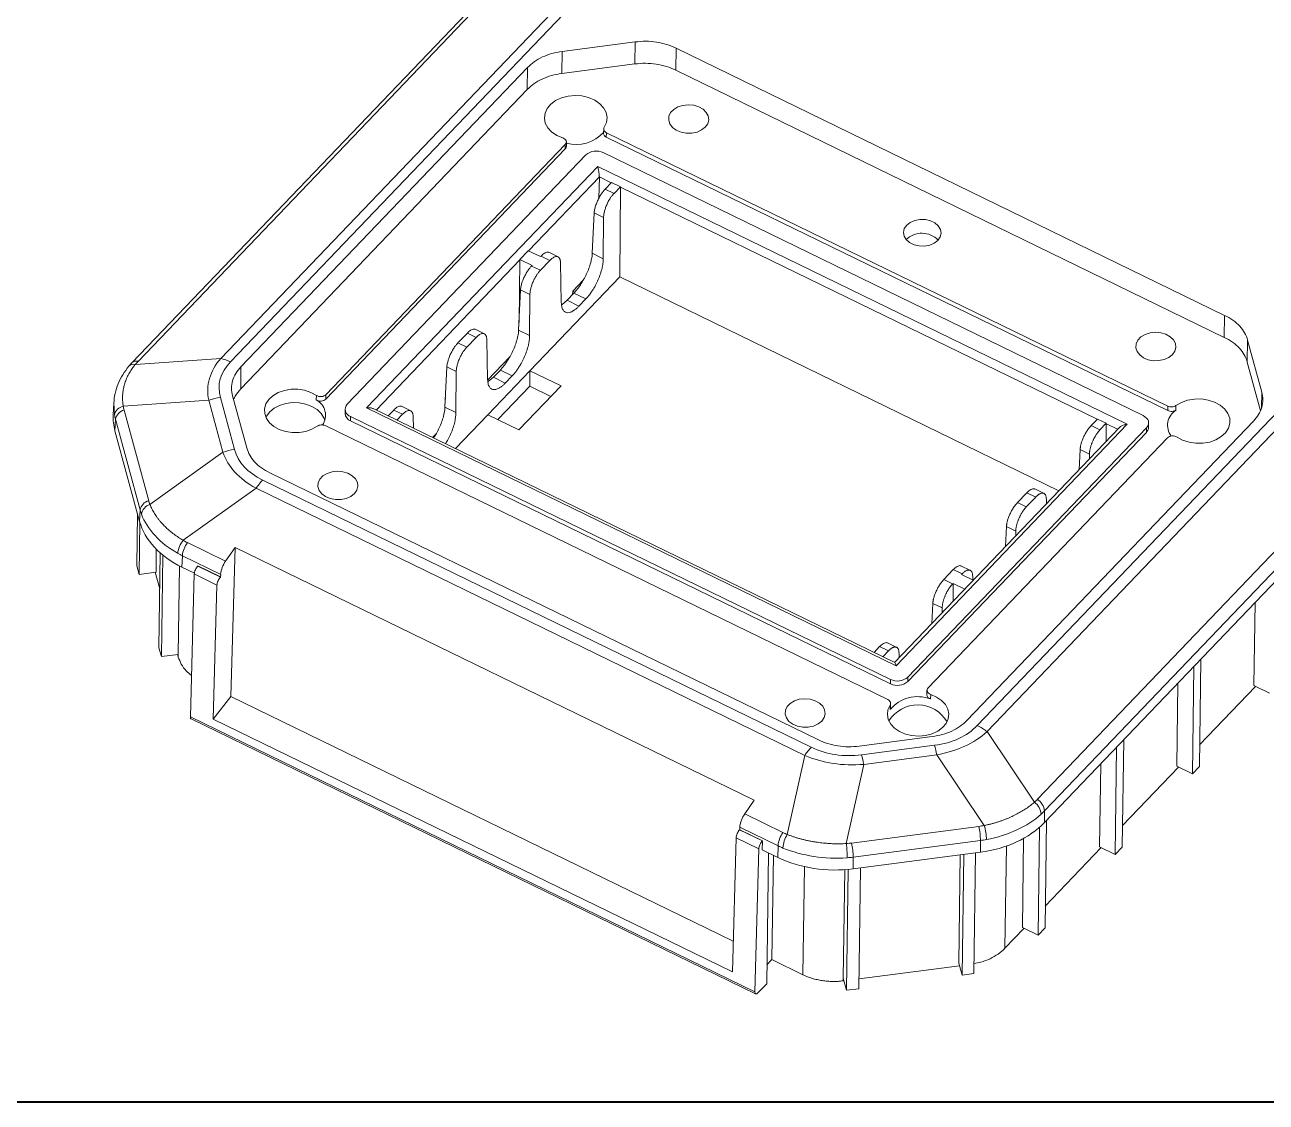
# Model space of a CAD drawing. Header units: inches. Extents: x 1127 to 4647, y 569 to 968.
# Drawn here: x 3624.79 to 3674.32, y 656.76 to 699.77 of the extents above; entities that cross this region are included whole.
import ezdxf

# ---------------------------------------------------------------- set-up
doc = ezdxf.new("R2010")
doc.units = ezdxf.units.IN
doc.layers.add('粗实线', color=7, linetype='Continuous', lineweight=30)

msp = doc.modelspace()

# ---------------------------------------------------------------- linework, layer by layer
at = {"color": 7, "linetype": 'Continuous', "lineweight": 15}
for p, q in [((3661.363, 720.045), (3629.071, 686.289)), ((3661.599, 720.097), (3629.306, 686.34)), ((3663.632, 718.888), (3632.606, 686.455)), ((3632.998, 686.318), (3664.023, 718.751)), ((3693.817, 704.235), (3662.791, 671.803)), ((3663.181, 671.559), (3694.207, 703.991)), ((3665.193, 668.855), (3697.486, 702.612)), ((3665.473, 668.389), (3697.765, 702.146)), ((3665.47, 667.924), (3697.775, 701.694)), ((3649.143, 699.09), (3646.229, 698.709)), ((3649.143, 699.09), (3649.131, 698.211)), ((3646.229, 698.709), (3646.217, 697.83)), ((3650.771, 698.841), (3650.759, 697.962)), ((3672.661, 688.176), (3650.771, 698.841)), ((3644.844, 698.067), (3633.412, 686.116)), ((3644.844, 698.067), (3644.832, 697.187)), ((3649.131, 698.211), (3646.217, 697.83)), ((3672.649, 687.297), (3650.759, 697.962)), ((3644.832, 697.187), (3633.4, 685.237)), ((3647.884, 695.626), (3647.878, 695.446)), ((3647.987, 695.293), (3647.994, 695.467)), ((3670.399, 684.55), (3647.994, 695.467)), ((3646.354, 694.996), (3636.8, 685.008)), ((3646.354, 694.996), (3646.354, 694.823)), ((3646.397, 694.917), (3646.397, 695.095)), ((3670.4, 684.373), (3647.987, 695.293)), ((3646.354, 694.823), (3636.795, 684.83)), ((3637.654, 684.632), (3647.171, 694.58)), ((3647.865, 694.671), (3669.408, 684.175)), ((3647.646, 694.125), (3638.422, 684.482)), ((3668.774, 683.831), (3647.646, 694.125)), ((3647.687, 692.844), (3647.711, 693.701)), ((3647.711, 693.705), (3647.711, 693.701)), ((3647.945, 693.218), (3648.198, 693.483)), ((3648.198, 693.483), (3648.551, 693.311)), ((3648.298, 693.046), (3647.945, 693.218)), ((3648.551, 693.311), (3648.298, 693.046)), ((3648.55, 693.296), (3648.525, 689.708)), ((3648.55, 693.296), (3648.551, 693.311)), ((3647.43, 690.652), (3647.507, 692.266)), ((3647.507, 692.266), (3647.881, 692.084)), ((3647.881, 692.084), (3647.87, 690.438)), ((3644.54, 690.405), (3644.875, 690.756)), ((3644.875, 690.756), (3645.363, 690.519)), ((3645.363, 690.519), (3645.384, 690.541)), ((3645.384, 690.541), (3645.737, 690.369)), ((3646.07, 690.51), (3645.693, 690.694)), ((3647.43, 690.652), (3647.87, 690.438)), ((3644.506, 687.895), (3644.54, 690.387)), ((3644.54, 690.405), (3644.54, 690.387)), ((3645.027, 690.168), (3644.54, 690.405)), ((3645.006, 690.146), (3645.027, 690.168)), ((3645.358, 689.974), (3645.006, 690.146)), ((3645.737, 690.369), (3645.358, 689.974)), ((3646.193, 688.685), (3646.16, 690.285)), ((3648.525, 689.708), (3644.941, 685.962)), ((3646.647, 689.142), (3647.081, 689.595)), ((3648.525, 689.708), (3666.049, 681.17)), ((3644.491, 687.58), (3644.568, 689.194)), ((3644.568, 689.194), (3644.942, 689.012)), ((3644.942, 689.012), (3644.931, 687.365)), ((3646.7, 689.065), (3646.423, 688.776)), ((3646.645, 689.008), (3646.647, 689.142)), ((3646.647, 689.142), (3646.729, 689.102)), ((3647.176, 688.834), (3646.7, 689.065)), ((3646.21, 688.602), (3646.423, 688.776)), ((3646.423, 688.776), (3646.899, 688.544)), ((3647.176, 688.834), (3646.899, 688.544)), ((3672.661, 688.176), (3672.649, 687.297)), ((3643.131, 687.438), (3642.754, 687.621)), ((3644.491, 687.58), (3644.931, 687.365)), ((3642.067, 687.073), (3642.445, 687.469)), ((3642.419, 686.901), (3642.067, 687.073)), ((3642.798, 687.297), (3642.419, 686.901)), ((3642.445, 687.469), (3642.798, 687.297)), ((3643.254, 685.613), (3643.221, 687.212)), ((3673.578, 687.185), (3673.566, 686.306)), ((3674.142, 685.109), (3673.578, 687.185)), ((3643.257, 685.598), (3644.142, 686.523)), ((3628.933, 686.134), (3628.941, 686.145)), ((3629.071, 686.288), (3628.941, 686.146)), ((3629.197, 686.219), (3632.606, 686.455)), ((3633.412, 686.116), (3633.4, 685.237)), ((3641.552, 684.507), (3641.629, 686.121)), ((3641.629, 686.121), (3642.003, 685.939)), ((3674.092, 684.367), (3673.566, 686.306)), ((3642.003, 685.939), (3641.991, 684.293)), ((3643.262, 684.206), (3644.941, 685.962)), ((3643.271, 685.529), (3643.484, 685.703)), ((3643.484, 685.703), (3643.761, 685.993)), ((3643.484, 685.703), (3643.96, 685.472)), ((3643.761, 685.993), (3644.237, 685.761)), ((3644.237, 685.761), (3643.96, 685.472)), ((3644.941, 685.962), (3644.933, 685.346)), ((3644.941, 685.962), (3646.184, 685.356)), ((3643.658, 684.013), (3644.933, 685.346)), ((3646.184, 685.356), (3644.505, 683.601)), ((3644.933, 685.346), (3645.78, 684.934)), ((3628.335, 684.67), (3628.313, 684.205)), ((3628.712, 684.547), (3632.125, 684.784)), ((3632.125, 684.784), (3632.689, 682.708)), ((3633.152, 682.822), (3632.588, 684.898)), ((3633.079, 684.962), (3633.643, 682.886)), ((3636.419, 684.982), (3636.414, 684.804)), ((3636.795, 684.83), (3636.8, 685.008)), ((3640.192, 684.365), (3639.815, 684.549)), ((3641.567, 684.871), (3641.569, 684.873)), ((3641.567, 684.823), (3641.567, 684.871)), ((3641.567, 684.871), (3641.569, 684.87)), ((3670.399, 684.55), (3670.4, 684.373)), ((3670.721, 684.395), (3670.72, 684.573)), ((3629.73, 680.776), (3628.747, 684.394)), ((3637.568, 684.437), (3637.566, 684.261)), ((3637.786, 683.962), (3637.788, 684.137)), ((3659.331, 673.642), (3637.788, 684.137)), ((3638.422, 684.482), (3659.55, 674.188)), ((3659.498, 674.315), (3638.688, 684.454)), ((3639.283, 684.164), (3639.506, 684.396)), ((3639.506, 684.396), (3639.859, 684.225)), ((3639.859, 684.225), (3639.636, 683.992)), ((3640.292, 683.672), (3640.282, 684.14)), ((3641.552, 684.507), (3641.991, 684.293)), ((3643.262, 684.206), (3641.969, 682.855)), ((3644.505, 683.601), (3643.262, 684.206)), ((3628.383, 683.567), (3628.405, 684.025)), ((3629.366, 679.949), (3628.383, 683.567)), ((3628.405, 684.025), (3629.388, 680.407)), ((3636.776, 683.773), (3659.224, 672.836)), ((3659.328, 673.466), (3637.786, 683.962)), ((3668.469, 683.7), (3659.489, 674.313)), ((3659.55, 674.188), (3668.774, 683.831)), ((3669.542, 683.681), (3660.025, 673.732)), ((3662.377, 672.004), (3673.808, 683.954)), ((3667.333, 683.772), (3667.586, 684.036)), ((3667.686, 683.6), (3667.333, 683.772)), ((3667.586, 684.036), (3667.939, 683.865)), ((3667.939, 683.865), (3667.686, 683.6)), ((3667.938, 683.849), (3667.933, 683.14)), ((3667.938, 683.849), (3667.939, 683.865)), ((3669.542, 683.681), (3669.54, 683.505)), ((3669.625, 683.7), (3669.628, 683.876)), ((3641.058, 683.299), (3641.203, 683.45)), ((3669.54, 683.505), (3660.023, 673.557)), ((3660.828, 673.302), (3670.382, 683.289)), ((3632.689, 682.708), (3629.777, 680.628)), ((3666.857, 682.015), (3666.895, 682.82)), ((3666.895, 682.82), (3667.269, 682.638)), ((3667.269, 682.638), (3667.268, 682.444)), ((3656.17, 670.937), (3634.279, 681.602)), ((3634.559, 681.895), (3656.45, 671.229)), ((3631.105, 679.194), (3634.015, 681.273)), ((3634.015, 681.273), (3655.905, 670.607)), ((3664.394, 680.699), (3664.772, 681.095)), ((3664.772, 681.095), (3665.125, 680.923)), ((3665.458, 681.064), (3665.082, 681.248)), ((3664.394, 680.699), (3664.747, 680.528)), ((3664.747, 680.528), (3665.125, 680.923)), ((3665.552, 680.651), (3665.548, 680.839)), ((3629.281, 680.265), (3629.252, 678.17)), ((3629.388, 680.407), (3629.366, 679.949)), ((3629.343, 677.833), (3629.372, 679.928)), ((3663.918, 678.942), (3663.956, 679.747)), ((3663.956, 679.747), (3664.33, 679.565)), ((3631.272, 679.106), (3632.798, 678.363)), ((3664.33, 679.565), (3664.329, 679.372)), ((3630.021, 677.921), (3630.033, 678.837)), ((3630.192, 678.688), (3630.14, 674.902)), ((3630.235, 674.552), (3630.291, 678.605)), ((3633.175, 678.911), (3632.798, 678.363)), ((3633.012, 672.953), (3633.175, 678.911)), ((3633.175, 678.911), (3653.889, 668.819)), ((3629.252, 678.17), (3629.343, 677.833)), ((3630.912, 674.641), (3630.961, 678.169)), ((3631.054, 678.122), (3631.076, 678.578)), ((3631.054, 678.122), (3631.553, 677.879)), ((3631.076, 678.578), (3632.602, 677.835)), ((3631.694, 678.172), (3631.691, 678.169)), ((3632.596, 677.728), (3631.691, 678.169)), ((3631.694, 678.172), (3632.599, 677.731)), ((3662.519, 677.992), (3662.142, 678.175)), ((3630.021, 677.921), (3629.343, 677.833)), ((3630.172, 677.253), (3629.992, 677.917)), ((3631.393, 672.142), (3631.549, 677.85)), ((3631.549, 677.85), (3632.454, 677.409)), ((3632.599, 677.731), (3632.596, 677.728)), ((3632.599, 677.731), (3632.602, 677.835)), ((3661.833, 678.023), (3661.455, 677.627)), ((3661.807, 677.455), (3661.455, 677.627)), ((3661.833, 678.023), (3662.186, 677.851)), ((3662.186, 677.851), (3662.165, 677.829)), ((3662.165, 677.829), (3662.634, 677.6)), ((3662.612, 677.61), (3662.609, 677.766)), ((3632.454, 677.409), (3632.308, 672.059)), ((3661.829, 677.477), (3661.807, 677.455)), ((3661.829, 677.477), (3661.833, 676.764)), ((3661.829, 677.477), (3662.298, 677.249)), ((3660.979, 675.87), (3661.017, 676.675)), ((3661.017, 676.675), (3661.391, 676.493)), ((3673.83, 673.395), (3673.876, 676.712)), ((3661.391, 676.493), (3661.39, 676.3)), ((3630.14, 674.902), (3630.235, 674.552)), ((3630.912, 674.641), (3630.235, 674.552)), ((3630.911, 674.535), (3630.883, 674.637)), ((3630.912, 674.641), (3630.911, 674.535)), ((3658.894, 674.95), (3658.672, 674.717)), ((3658.894, 674.95), (3659.247, 674.778)), ((3659.247, 674.778), (3659.024, 674.546)), ((3659.58, 674.919), (3659.203, 675.103)), ((3659.674, 674.506), (3659.67, 674.694)), ((3671.373, 669.874), (3671.432, 674.157)), ((3671.712, 674.45), (3671.653, 670.167)), ((3659.328, 673.466), (3659.331, 673.642)), ((3660.023, 673.557), (3660.025, 673.732)), ((3660.785, 673.212), (3660.78, 673.029)), ((3670.751, 670.177), (3670.797, 673.493)), ((3673.898, 673.362), (3671.665, 671.027)), ((3673.83, 673.395), (3674.452, 673.093)), ((3632.308, 672.059), (3633.012, 672.953)), ((3653.055, 663.188), (3633.012, 672.953)), ((3659.335, 672.506), (3659.334, 672.689)), ((3660.927, 672.861), (3660.932, 673.039)), ((3659.312, 672.615), (3659.313, 672.437)), ((3653.917, 661.168), (3631.393, 672.142)), ((3631.423, 672.061), (3653.948, 661.087)), ((3632.308, 672.059), (3653.021, 661.966)), ((3658.077, 670.981), (3660.991, 671.362)), ((3665.073, 668.739), (3663.181, 671.559)), ((3668.633, 671.231), (3668.574, 666.948)), ((3661.086, 671.013), (3658.172, 670.632)), ((3668.294, 666.655), (3668.353, 670.938)), ((3655.905, 670.607), (3655.211, 667.45)), ((3657.566, 667.089), (3658.261, 670.249)), ((3658.261, 670.249), (3661.175, 670.63)), ((3661.175, 670.63), (3663.069, 667.808)), ((3667.672, 666.958), (3667.718, 670.275)), ((3670.751, 670.177), (3671.373, 669.874)), ((3670.819, 670.144), (3668.585, 667.809)), ((3671.373, 669.874), (3671.653, 670.167)), ((3653.512, 668.271), (3653.889, 668.819)), ((3653.512, 668.271), (3655.037, 667.528)), ((3665.47, 667.924), (3665.473, 668.389)), ((3653.315, 667.743), (3653.312, 667.639)), ((3653.315, 667.743), (3654.841, 666.999)), ((3662.858, 667.774), (3657.779, 667.11)), ((3665.215, 663.437), (3665.274, 667.737)), ((3665.554, 668.012), (3665.495, 663.729)), ((3653.021, 661.966), (3653.168, 667.317)), ((3653.168, 667.317), (3654.073, 666.876)), ((3653.31, 667.636), (3653.312, 667.639)), ((3654.215, 667.195), (3653.31, 667.636)), ((3653.312, 667.639), (3654.218, 667.198)), ((3657.84, 666.545), (3662.919, 667.209)), ((3662.919, 667.209), (3662.916, 666.742)), ((3664.593, 663.739), (3664.642, 667.295)), ((3654.073, 666.876), (3653.917, 661.168)), ((3654.208, 666.841), (3654.218, 667.198)), ((3654.208, 666.841), (3654.838, 666.534)), ((3654.218, 667.198), (3654.215, 667.195)), ((3654.388, 661.484), (3654.46, 666.718)), ((3654.841, 666.999), (3654.838, 666.534)), ((3662.916, 666.742), (3657.837, 666.078)), ((3662.723, 666.717), (3662.656, 661.894)), ((3667.74, 666.925), (3665.506, 664.59)), ((3667.672, 666.958), (3668.294, 666.655)), ((3668.294, 666.655), (3668.574, 666.948)), ((3654.597, 662.455), (3654.654, 666.623)), ((3657.837, 666.078), (3657.84, 666.545)), ((3662.052, 662.315), (3662.112, 666.637)), ((3662.183, 661.832), (3662.25, 666.655)), ((3657.446, 661.713), (3657.506, 666.045)), ((3657.577, 661.23), (3657.644, 666.056)), ((3658.135, 666.117), (3658.068, 661.294)), ((3664.593, 663.739), (3665.215, 663.437)), ((3664.661, 663.706), (3663.896, 662.907)), ((3665.495, 663.729), (3665.215, 663.437)), ((3654.597, 662.455), (3654.398, 662.248)), ((3655.833, 661.853), (3654.597, 662.455)), ((3662.052, 662.315), (3662.183, 661.832)), ((3662.08, 662.213), (3658.074, 661.69)), ((3662.656, 661.894), (3662.183, 661.832)), ((3654.054, 661.136), (3654.388, 661.484)), ((3657.445, 661.607), (3657.446, 661.713)), ((3657.474, 661.611), (3657.445, 661.607)), ((3657.446, 661.713), (3657.577, 661.23)), ((3658.068, 661.294), (3657.577, 661.23))]:
    msp.add_line(p, q, dxfattribs=at)
at = {"color": 8, "linetype": 'Continuous', "lineweight": 15}
for p, q in [((3644.888, 690.75), (3647.711, 693.701)), ((3648.188, 693.472), (3647.711, 693.705)), ((3648.55, 693.296), (3667.576, 684.026)), ((3638.808, 684.395), (3644.54, 690.387)), ((3674.133, 684.479), (3674.142, 685.109)), ((3628.337, 684.671), (3628.366, 684.2)), ((3668.398, 683.626), (3667.938, 683.849)), ((3663.896, 662.907), (3663.953, 666.986)), ((3655.833, 661.853), (3655.893, 666.167))]:
    msp.add_line(p, q, dxfattribs=at)
at = {"color": 7, "linetype": 'Continuous', "lineweight": 15, "flags": 128}
for points in [[(3647.906, 695.688), (3647.993, 695.877), (3648.018, 696.075), (3647.98, 696.272), (3647.882, 696.459), (3647.728, 696.626), (3647.526, 696.765), (3647.285, 696.869), (3647.019, 696.933), (3646.741, 696.952), (3646.463, 696.928), (3646.201, 696.86), (3645.967, 696.752), (3645.774, 696.609), (3645.63, 696.439), (3645.544, 696.251), (3645.518, 696.053), (3645.556, 695.855), (3645.654, 695.668), (3645.808, 695.501), (3646.01, 695.362), (3646.251, 695.258)], [(3651.938, 695.69), (3652.034, 695.828), (3652.074, 695.98), (3652.054, 696.135), (3651.977, 696.28), (3651.848, 696.406), (3651.676, 696.502), (3651.475, 696.562), (3651.258, 696.582), (3651.043, 696.559), (3650.845, 696.496), (3650.679, 696.397), (3650.557, 696.269), (3650.488, 696.123), (3650.478, 695.968), (3650.527, 695.817), (3650.631, 695.68), (3650.783, 695.568), (3650.971, 695.489), (3651.182, 695.449), (3651.4, 695.45), (3651.608, 695.494), (3651.792, 695.576), (3651.938, 695.69)], [(3661.217, 691.169), (3661.31, 691.305), (3661.346, 691.454), (3661.32, 691.605), (3661.236, 691.745), (3661.1, 691.863), (3660.923, 691.949), (3660.72, 691.997), (3660.506, 692.002), (3660.3, 691.964), (3660.118, 691.886), (3659.975, 691.774), (3659.881, 691.638), (3659.846, 691.489), (3659.872, 691.338), (3659.956, 691.198), (3660.092, 691.08), (3660.269, 690.994), (3660.472, 690.947), (3660.686, 690.942), (3660.892, 690.98), (3661.074, 691.057), (3661.217, 691.169)], [(3670.58, 686.607), (3670.676, 686.745), (3670.716, 686.897), (3670.697, 687.052), (3670.62, 687.197), (3670.49, 687.323), (3670.319, 687.419), (3670.117, 687.479), (3669.901, 687.499), (3669.686, 687.476), (3669.488, 687.413), (3669.321, 687.314), (3669.199, 687.186), (3669.131, 687.04), (3669.12, 686.885), (3669.169, 686.734), (3669.273, 686.597), (3669.425, 686.485), (3669.614, 686.406), (3669.824, 686.366), (3670.042, 686.367), (3670.251, 686.411), (3670.435, 686.493), (3670.58, 686.607)], [(3636.419, 684.982), (3636.201, 685.102), (3635.952, 685.185), (3635.683, 685.226), (3635.409, 685.224), (3635.143, 685.178), (3634.898, 685.092), (3634.687, 684.968), (3634.521, 684.815), (3634.407, 684.638), (3634.352, 684.447), (3634.357, 684.252), (3634.424, 684.063), (3634.548, 683.888), (3634.724, 683.737), (3634.942, 683.617), (3635.191, 683.534), (3635.46, 683.493), (3635.734, 683.495), (3636, 683.541), (3636.245, 683.627), (3636.456, 683.751)], [(3636.757, 683.976), (3636.721, 684.082), (3636.611, 684.259), (3636.449, 684.415), (3636.243, 684.541), (3636.002, 684.632), (3635.74, 684.683), (3635.469, 684.692), (3635.202, 684.657), (3634.954, 684.581), (3634.736, 684.467), (3634.56, 684.321), (3634.434, 684.151), (3634.407, 684.097)], [(3670.762, 683.316), (3670.985, 683.194), (3671.24, 683.11), (3671.514, 683.069), (3671.794, 683.072), (3672.065, 683.119), (3672.315, 683.207), (3672.529, 683.334), (3672.698, 683.491), (3672.814, 683.672), (3672.87, 683.866), (3672.863, 684.065), (3672.794, 684.259), (3672.667, 684.437), (3672.487, 684.59), (3672.264, 684.712), (3672.009, 684.796), (3671.735, 684.838), (3671.455, 684.835), (3671.184, 684.788), (3670.935, 684.699), (3670.72, 684.573)], [(3637.942, 681.06), (3638.038, 681.198), (3638.078, 681.35), (3638.059, 681.504), (3637.982, 681.65), (3637.852, 681.775), (3637.681, 681.872), (3637.479, 681.932), (3637.263, 681.951), (3637.048, 681.929), (3636.85, 681.865), (3636.683, 681.766), (3636.561, 681.639), (3636.493, 681.492), (3636.482, 681.338), (3636.531, 681.186), (3636.635, 681.05), (3636.787, 680.938), (3636.975, 680.859), (3637.186, 680.818), (3637.404, 680.82), (3637.613, 680.864), (3637.796, 680.945), (3637.942, 681.06)], [(3656.584, 671.977), (3656.681, 672.115), (3656.721, 672.267), (3656.701, 672.421), (3656.624, 672.567), (3656.495, 672.692), (3656.323, 672.789), (3656.121, 672.849), (3655.905, 672.868), (3655.69, 672.846), (3655.492, 672.783), (3655.326, 672.683), (3655.204, 672.556), (3655.135, 672.409), (3655.125, 672.255), (3655.173, 672.104), (3655.277, 671.967), (3655.429, 671.855), (3655.618, 671.776), (3655.829, 671.736), (3656.047, 671.737), (3656.255, 671.781), (3656.439, 671.862), (3656.584, 671.977)], [(3659.312, 672.615), (3659.227, 672.43), (3659.204, 672.236), (3659.241, 672.042), (3659.338, 671.859), (3659.49, 671.696), (3659.688, 671.56), (3659.924, 671.459), (3660.185, 671.397), (3660.459, 671.378), (3660.73, 671.403), (3660.987, 671.47), (3661.215, 671.576), (3661.405, 671.716), (3661.545, 671.883), (3661.629, 672.068), (3661.653, 672.262), (3661.615, 672.456), (3661.518, 672.639), (3661.366, 672.802), (3661.168, 672.938), (3660.932, 673.039)]]:
    msp.add_lwpolyline(points, dxfattribs=at)
at = {"color": 7, "linetype": 'Continuous', "lineweight": 15}
for centre, radius, start, end in [((3646.784, 696.455), 1.462, 254.4539, 318.8062), ((3647.586, 694.109), 0.628, 63.5572, 131.3408), ((3660.583, 690.554), 0.901, 44.1896, 134.2217), ((3632.256, 684.826), 1.667, 63.5806, 77.8809), ((3628.801, 684.113), 0.444, 101.5481, 168.6889), ((3632.87, 682.75), 2.166, 97.4855, 110.1191), ((3636.084, 684.186), 0.701, 326.2952, 61.8721), ((3637.877, 684.427), 0.303, 137.3716, 253.0336), ((3628.868, 683.94), 0.47, 104.9463, 169.5715), ((3637.905, 684.28), 0.34, 183.1498, 249.4517), ((3671.097, 683.79), 0.712, 121.8402, 217.4949), ((3669.337, 683.71), 0.288, 314.5952, 357.9476), ((3633.434, 680.674), 2.166, 97.4855, 110.1191), ((3636.214, 679.776), 2.66, 136.6591, 145.7769), ((3629.851, 680.322), 0.47, 104.9463, 169.5715), ((3629.933, 680.156), 0.497, 108.2591, 170.6156), ((3631.893, 678.553), 1.015, 140.847, 172.8928), ((3632.153, 678.478), 1.082, 144.5047, 174.7056), ((3633.678, 677.735), 1.082, 144.5047, 174.7056), ((3659.61, 674.204), 0.628, 243.5572, 311.3408), ((3659.608, 674.028), 0.628, 243.5572, 311.3408), ((3660.417, 671.517), 1.437, 69.2132, 140.1907), ((3660.414, 671.261), 1.36, 30.6223, 147.789), ((3661.788, 669.764), 2.272, 52.1675, 63.7915), ((3658.104, 669.111), 2.66, 136.6591, 145.7769), ((3655.381, 669.488), 5.906, 11.1539, 14.9634), ((3652.466, 669.107), 5.906, 11.1539, 14.9634), ((3664.646, 668.194), 0.693, 5.1725, 51.8795), ((3664.817, 668.313), 0.661, 6.6644, 55.2241), ((3654.392, 667.643), 1.082, 144.5047, 174.7056), ((3659.86, 667.167), 3.059, 0.7987, 11.4566), ((3660.62, 667.124), 2.543, 2.7881, 15.6074), ((3655.918, 666.9), 1.082, 144.5047, 174.7056), ((3656.195, 666.84), 1.158, 148.2051, 176.4904), ((3653.75, 666.601), 3.848, 358.8019, 7.2839), ((3654.781, 666.502), 3.059, 0.7987, 11.4566)]:
    msp.add_arc(centre, radius, start, end, dxfattribs=at)
at = {"color": 8, "linetype": 'Continuous', "lineweight": 15}
for centre, radius, start, end in [((3629.132, 685.961), 0.265, 76.0294, 136.0726), ((3629.235, 686.105), 0.246, 72.9684, 131.8718)]:
    msp.add_arc(centre, radius, start, end, dxfattribs=at)
at = {"color": 7, "linetype": 'Continuous', "lineweight": 15}
for centre, major_axis, ratio, start_param, end_param in [((3632.311, 684.08), (4.001, -0.055), 0.710673, 3.117156, 3.342457), ((3633.295, 680.463), (4.001, -0.055), 0.710673, 3.342457, 4.127703), ((3662.155, 669.54), (4, -0.056), 0.711072, 4.913616, 5.698862), ((3657.076, 668.876), (4, -0.056), 0.711072, 4.12837, 4.913616)]:
    msp.add_ellipse(centre, major_axis=major_axis, ratio=ratio, start_param=start_param, end_param=end_param, dxfattribs=at)
for points, knots in [([(3650.771, 698.841), (3650.652, 698.899), (3650.528, 698.949), (3650.266, 699.033), (3650.13, 699.065), (3649.853, 699.107), (3649.71, 699.118), (3649.425, 699.118), (3649.284, 699.108), (3649.143, 699.09)], [0, 0, 0, 0, 0.25, 0.25, 0.5, 0.5, 0.75, 0.75, 1, 1, 1, 1]), ([(3646.229, 698.709), (3646.089, 698.69), (3645.952, 698.663), (3645.685, 698.591), (3645.559, 698.545), (3645.323, 698.436), (3645.212, 698.372), (3645.013, 698.228), (3644.924, 698.15), (3644.844, 698.067)], [0, 0, 0, 0, 0.25, 0.25, 0.5, 0.5, 0.75, 0.75, 1, 1, 1, 1]), ([(3650.759, 697.962), (3650.64, 698.02), (3650.516, 698.07), (3650.253, 698.154), (3650.118, 698.185), (3649.841, 698.228), (3649.698, 698.239), (3649.413, 698.239), (3649.272, 698.229), (3649.131, 698.211)], [0, 0, 0, 0, 0.25, 0.25, 0.5, 0.5, 0.75, 0.75, 1, 1, 1, 1]), ([(3646.217, 697.83), (3646.076, 697.811), (3645.939, 697.784), (3645.673, 697.712), (3645.547, 697.666), (3645.311, 697.557), (3645.2, 697.492), (3645.001, 697.349), (3644.912, 697.271), (3644.832, 697.187)], [0, 0, 0, 0, 0.25, 0.25, 0.5, 0.5, 0.75, 0.75, 1, 1, 1, 1]), ([(3647.994, 695.467), (3647.945, 695.491), (3647.909, 695.526), (3647.877, 695.607), (3647.881, 695.65), (3647.906, 695.688)], [0, 0, 0, 0, 0.5, 0.5, 1, 1, 1, 1]), ([(3647.879, 695.448), (3647.88, 695.431), (3647.88, 695.394), (3647.916, 695.34), (3647.957, 695.308), (3647.984, 695.295), (3647.987, 695.293)], [0, 0, 0, 0, 0.284166, 0.61565, 0.947185, 1, 1, 1, 1]), ([(3646.251, 695.258), (3646.317, 695.236), (3646.368, 695.193), (3646.407, 695.095), (3646.395, 695.039), (3646.354, 694.996)], [0, 0, 0, 0, 0.5, 0.5, 1, 1, 1, 1]), ([(3646.354, 694.823), (3646.369, 694.841), (3646.393, 694.871), (3646.394, 694.905), (3646.394, 694.919)], [0, 0, 0, 0, 0.586227, 1, 1, 1, 1]), ([(3647.646, 694.125), (3647.649, 694.112), (3647.656, 694.088), (3647.664, 694.054), (3647.673, 694.012), (3647.682, 693.962), (3647.693, 693.901), (3647.701, 693.843), (3647.706, 693.789), (3647.71, 693.742), (3647.711, 693.717), (3647.711, 693.705)], [0, 0, 0, 0, 0.1131567, 0.2051477, 0.275975, 0.4257989, 0.5538682, 0.6805347, 0.7955356, 0.9010771, 1, 1, 1, 1]), ([(3647.945, 693.218), (3647.933, 693.205), (3647.909, 693.18), (3647.872, 693.135), (3647.834, 693.085), (3647.795, 693.03), (3647.756, 692.968), (3647.716, 692.901), (3647.678, 692.83), (3647.641, 692.753), (3647.607, 692.673), (3647.576, 692.59), (3647.549, 692.506), (3647.528, 692.423), (3647.513, 692.341), (3647.509, 692.291), (3647.507, 692.266)], [0, 0, 0, 0, 0.0538443, 0.1103944, 0.1696503, 0.2316119, 0.2962791, 0.3636516, 0.4337294, 0.5065122, 0.5819998, 0.6601919, 0.7410883, 0.8246887, 0.9109927, 1, 1, 1, 1]), ([(3648.298, 693.046), (3648.287, 693.035), (3648.266, 693.012), (3648.235, 692.975), (3648.204, 692.936), (3648.174, 692.894), (3648.128, 692.825), (3648.068, 692.723), (3648.002, 692.586), (3647.948, 692.446), (3647.914, 692.326), (3647.894, 692.229), (3647.883, 692.153), (3647.882, 692.107), (3647.881, 692.084)], [0, 0, 0, 0, 0.048313, 0.096238, 0.144046, 0.192009, 0.240394, 0.370091, 0.500023, 0.629727, 0.759667, 0.839937, 0.919629, 1, 1, 1, 1]), ([(3645.701, 690.69), (3645.701, 690.69), (3645.686, 690.703), (3645.626, 690.704), (3645.522, 690.671), (3645.428, 690.582), (3645.384, 690.541)], [0, 0, 0, 0, 0.007492, 0.235789, 0.646841, 1, 1, 1, 1]), ([(3646.16, 690.285), (3646.16, 690.298), (3646.159, 690.323), (3646.154, 690.358), (3646.148, 690.391), (3646.139, 690.42), (3646.121, 690.461), (3646.089, 690.503), (3646.034, 690.529), (3645.967, 690.527), (3645.901, 690.501), (3645.841, 690.463), (3645.789, 690.422), (3645.754, 690.387), (3645.737, 690.369)], [0, 0, 0, 0, 0.04832, 0.096253, 0.144068, 0.192036, 0.240427, 0.370136, 0.500071, 0.629772, 0.7597, 0.839961, 0.919641, 1, 1, 1, 1]), ([(3646.7, 689.065), (3646.715, 689.081), (3646.744, 689.112), (3646.788, 689.163), (3646.831, 689.216), (3646.873, 689.272), (3646.916, 689.33), (3646.989, 689.437), (3647.088, 689.601), (3647.203, 689.827), (3647.298, 690.057), (3647.361, 690.254), (3647.399, 690.414), (3647.421, 690.539), (3647.427, 690.614), (3647.43, 690.652)], [0, 0, 0, 0, 0.0403098, 0.0803145, 0.1201697, 0.1600326, 0.2000604, 0.2404082, 0.3701491, 0.5000325, 0.6297811, 0.7596721, 0.8399605, 0.9196504, 1, 1, 1, 1]), ([(3645.006, 690.146), (3644.994, 690.133), (3644.97, 690.107), (3644.933, 690.063), (3644.895, 690.013), (3644.856, 689.957), (3644.816, 689.896), (3644.777, 689.829), (3644.739, 689.757), (3644.702, 689.681), (3644.668, 689.601), (3644.637, 689.518), (3644.61, 689.434), (3644.589, 689.35), (3644.574, 689.269), (3644.57, 689.219), (3644.568, 689.194)], [0, 0, 0, 0, 0.053844, 0.110394, 0.16965, 0.231612, 0.296279, 0.363652, 0.433729, 0.506512, 0.582, 0.660192, 0.741088, 0.824689, 0.910993, 1, 1, 1, 1]), ([(3647.87, 690.438), (3647.869, 690.419), (3647.868, 690.381), (3647.864, 690.321), (3647.857, 690.259), (3647.847, 690.195), (3647.835, 690.128), (3647.808, 690.01), (3647.758, 689.834), (3647.668, 689.6), (3647.558, 689.372), (3647.448, 689.185), (3647.348, 689.04), (3647.263, 688.929), (3647.205, 688.866), (3647.176, 688.834)], [0, 0, 0, 0, 0.040316, 0.080327, 0.120188, 0.160056, 0.200089, 0.240441, 0.370194, 0.500081, 0.629825, 0.759705, 0.839984, 0.919663, 1, 1, 1, 1]), ([(3645.358, 689.974), (3645.348, 689.963), (3645.327, 689.94), (3645.296, 689.903), (3645.265, 689.864), (3645.235, 689.822), (3645.189, 689.753), (3645.129, 689.651), (3645.063, 689.514), (3645.009, 689.374), (3644.975, 689.254), (3644.955, 689.157), (3644.944, 689.081), (3644.943, 689.035), (3644.942, 689.012)], [0, 0, 0, 0, 0.048313, 0.096238, 0.144046, 0.192009, 0.240394, 0.370091, 0.500023, 0.629727, 0.759667, 0.839937, 0.919629, 1, 1, 1, 1]), ([(3646.899, 688.544), (3646.884, 688.529), (3646.855, 688.499), (3646.812, 688.459), (3646.769, 688.423), (3646.726, 688.391), (3646.684, 688.362), (3646.612, 688.32), (3646.515, 688.281), (3646.403, 688.278), (3646.311, 688.321), (3646.252, 688.4), (3646.217, 688.49), (3646.199, 688.58), (3646.195, 688.65), (3646.193, 688.685)], [0, 0, 0, 0, 0.04031, 0.080314, 0.12017, 0.160033, 0.20006, 0.240408, 0.370149, 0.500033, 0.629781, 0.759672, 0.83996, 0.91965, 1, 1, 1, 1]), ([(3673.578, 687.185), (3673.551, 687.285), (3673.512, 687.383), (3673.407, 687.573), (3673.342, 687.663), (3673.186, 687.832), (3673.094, 687.911), (3672.89, 688.054), (3672.78, 688.118), (3672.661, 688.176)], [0, 0, 0, 0, 0.25, 0.25, 0.5, 0.5, 0.75, 0.75, 1, 1, 1, 1]), ([(3642.762, 687.617), (3642.761, 687.618), (3642.746, 687.631), (3642.687, 687.632), (3642.583, 687.598), (3642.489, 687.51), (3642.445, 687.469)], [0, 0, 0, 0, 0.007492, 0.235789, 0.646841, 1, 1, 1, 1]), ([(3643.761, 685.993), (3643.776, 686.009), (3643.805, 686.04), (3643.848, 686.09), (3643.892, 686.143), (3643.934, 686.199), (3643.977, 686.258), (3644.049, 686.365), (3644.149, 686.528), (3644.263, 686.755), (3644.359, 686.985), (3644.422, 687.182), (3644.46, 687.341), (3644.482, 687.467), (3644.488, 687.542), (3644.491, 687.58)], [0, 0, 0, 0, 0.04031, 0.080314, 0.12017, 0.160033, 0.20006, 0.240408, 0.370149, 0.500033, 0.629781, 0.759672, 0.83996, 0.91965, 1, 1, 1, 1]), ([(3642.067, 687.073), (3642.055, 687.061), (3642.031, 687.035), (3641.994, 686.99), (3641.956, 686.941), (3641.917, 686.885), (3641.877, 686.824), (3641.838, 686.757), (3641.8, 686.685), (3641.763, 686.608), (3641.729, 686.528), (3641.698, 686.446), (3641.671, 686.362), (3641.65, 686.278), (3641.635, 686.196), (3641.631, 686.147), (3641.629, 686.121)], [0, 0, 0, 0, 0.053844, 0.110394, 0.16965, 0.231612, 0.296279, 0.363652, 0.433729, 0.506512, 0.582, 0.660192, 0.741088, 0.824689, 0.910993, 1, 1, 1, 1]), ([(3643.221, 687.212), (3643.221, 687.225), (3643.22, 687.251), (3643.215, 687.286), (3643.209, 687.318), (3643.2, 687.347), (3643.182, 687.388), (3643.15, 687.431), (3643.095, 687.456), (3643.028, 687.455), (3642.962, 687.429), (3642.902, 687.39), (3642.85, 687.349), (3642.815, 687.314), (3642.798, 687.297)], [0, 0, 0, 0, 0.04832, 0.096253, 0.144068, 0.192036, 0.240427, 0.370136, 0.500071, 0.629772, 0.7597, 0.839961, 0.919641, 1, 1, 1, 1]), ([(3644.931, 687.365), (3644.93, 687.346), (3644.929, 687.308), (3644.925, 687.248), (3644.918, 687.186), (3644.908, 687.122), (3644.896, 687.056), (3644.869, 686.938), (3644.819, 686.761), (3644.729, 686.528), (3644.619, 686.299), (3644.509, 686.113), (3644.409, 685.967), (3644.324, 685.856), (3644.266, 685.793), (3644.237, 685.761)], [0, 0, 0, 0, 0.0403159, 0.0803266, 0.1201875, 0.1600559, 0.2000888, 0.2404413, 0.3701935, 0.5000808, 0.6298255, 0.7597053, 0.8399838, 0.9196625, 1, 1, 1, 1]), ([(3673.566, 686.306), (3673.538, 686.406), (3673.499, 686.504), (3673.395, 686.694), (3673.329, 686.784), (3673.173, 686.953), (3673.082, 687.032), (3672.878, 687.175), (3672.768, 687.239), (3672.649, 687.297)], [0, 0, 0, 0, 0.25, 0.25, 0.5, 0.5, 0.75, 0.75, 1, 1, 1, 1]), ([(3642.419, 686.901), (3642.409, 686.89), (3642.388, 686.868), (3642.357, 686.831), (3642.326, 686.791), (3642.296, 686.749), (3642.25, 686.68), (3642.19, 686.579), (3642.124, 686.442), (3642.07, 686.302), (3642.036, 686.182), (3642.016, 686.085), (3642.005, 686.008), (3642.004, 685.962), (3642.003, 685.939)], [0, 0, 0, 0, 0.048313, 0.096238, 0.144046, 0.192009, 0.240394, 0.370091, 0.500023, 0.629727, 0.759667, 0.839937, 0.919629, 1, 1, 1, 1]), ([(3628.941, 686.146), (3628.855, 686.035), (3628.681, 685.813), (3628.499, 685.446), (3628.374, 685.063), (3628.349, 684.799), (3628.336, 684.667)], [0, 0, 0, 0, 0.249338, 0.499243, 0.749504, 1, 1, 1, 1]), ([(3629.197, 686.219), (3629.174, 686.192), (3629.13, 686.137), (3629.069, 686.053), (3629.011, 685.968), (3628.959, 685.881), (3628.911, 685.792), (3628.867, 685.703), (3628.829, 685.611), (3628.794, 685.518), (3628.756, 685.399), (3628.721, 685.253), (3628.695, 685.078), (3628.684, 684.903), (3628.688, 684.725), (3628.704, 684.607), (3628.712, 684.547)], [0, 0, 0, 0, 0.055887, 0.11155, 0.167051, 0.222449, 0.277805, 0.33318, 0.388636, 0.444231, 0.500027, 0.600268, 0.700032, 0.799673, 0.899545, 1, 1, 1, 1]), ([(3629.306, 686.34), (3629.287, 686.32), (3629.25, 686.28), (3629.214, 686.239), (3629.197, 686.219)], [0, 0, 0, 0, 0.500018, 1, 1, 1, 1]), ([(3633.412, 686.116), (3633.332, 686.033), (3633.263, 685.945), (3633.148, 685.759), (3633.105, 685.663), (3633.048, 685.467), (3633.034, 685.365), (3633.037, 685.162), (3633.052, 685.062), (3633.079, 684.962)], [0, 0, 0, 0, 0.25, 0.25, 0.5, 0.5, 0.75, 0.75, 1, 1, 1, 1]), ([(3643.96, 685.472), (3643.945, 685.457), (3643.916, 685.427), (3643.873, 685.387), (3643.83, 685.351), (3643.787, 685.318), (3643.745, 685.29), (3643.673, 685.247), (3643.575, 685.209), (3643.464, 685.206), (3643.372, 685.249), (3643.313, 685.327), (3643.278, 685.418), (3643.259, 685.507), (3643.256, 685.577), (3643.254, 685.613)], [0, 0, 0, 0, 0.04031, 0.080314, 0.12017, 0.160033, 0.20006, 0.240408, 0.370149, 0.500033, 0.629781, 0.759672, 0.83996, 0.91965, 1, 1, 1, 1]), ([(3633.4, 685.237), (3633.318, 685.146), (3633.2, 685.013), (3633.137, 684.863), (3633.118, 684.817)], [0, 0, 0, 0, 0.692201, 1, 1, 1, 1]), ([(3673.808, 683.954), (3673.889, 684.038), (3673.958, 684.126), (3674.073, 684.312), (3674.116, 684.408), (3674.173, 684.604), (3674.187, 684.706), (3674.184, 684.908), (3674.169, 685.009), (3674.142, 685.109)], [0, 0, 0, 0, 0.25, 0.25, 0.5, 0.5, 0.75, 0.75, 1, 1, 1, 1]), ([(3636.414, 684.804), (3636.467, 684.767), (3636.542, 684.749), (3636.686, 684.759), (3636.754, 684.787), (3636.795, 684.83)], [0, 0, 0, 0, 0.5, 0.5, 1, 1, 1, 1]), ([(3636.8, 685.008), (3636.759, 684.966), (3636.691, 684.937), (3636.547, 684.927), (3636.472, 684.946), (3636.419, 684.982)], [0, 0, 0, 0, 0.5, 0.5, 1, 1, 1, 1]), ([(3639.823, 684.545), (3639.822, 684.545), (3639.807, 684.558), (3639.748, 684.559), (3639.644, 684.526), (3639.55, 684.437), (3639.506, 684.396)], [0, 0, 0, 0, 0.007492, 0.235789, 0.646841, 1, 1, 1, 1]), ([(3670.72, 684.573), (3670.679, 684.543), (3670.624, 684.524), (3670.508, 684.516), (3670.448, 684.526), (3670.399, 684.55)], [0, 0, 0, 0, 0.5, 0.5, 1, 1, 1, 1]), ([(3638.687, 684.453), (3638.68, 684.456), (3638.641, 684.476), (3638.549, 684.492), (3638.464, 684.485), (3638.422, 684.482)], [0, 0, 0, 0, 0.1056557, 0.5541844, 1, 1, 1, 1]), ([(3640.282, 684.14), (3640.281, 684.153), (3640.28, 684.179), (3640.276, 684.214), (3640.27, 684.246), (3640.261, 684.275), (3640.243, 684.316), (3640.211, 684.358), (3640.156, 684.384), (3640.089, 684.383), (3640.023, 684.356), (3639.962, 684.318), (3639.911, 684.277), (3639.876, 684.242), (3639.859, 684.225)], [0, 0, 0, 0, 0.04832, 0.096253, 0.144068, 0.192036, 0.240427, 0.370136, 0.500071, 0.629772, 0.7597, 0.839961, 0.919641, 1, 1, 1, 1]), ([(3641.099, 683.279), (3641.136, 683.338), (3641.216, 683.466), (3641.324, 683.683), (3641.42, 683.912), (3641.515, 684.204), (3641.537, 684.388), (3641.552, 684.507)], [0, 0, 0, 0, 0.149049, 0.324878, 0.500523, 0.676362, 1, 1, 1, 1]), ([(3641.991, 684.293), (3641.981, 684.171), (3641.966, 683.984), (3641.879, 683.688), (3641.79, 683.456), (3641.686, 683.237), (3641.607, 683.108), (3641.571, 683.049)], [0, 0, 0, 0, 0.3236379, 0.4992885, 0.6751218, 0.8507621, 1, 1, 1, 1]), ([(3669.542, 683.681), (3669.615, 683.758), (3669.644, 683.855), (3669.594, 684.038), (3669.516, 684.123), (3669.408, 684.175)], [0, 0, 0, 0, 0.5, 0.5, 1, 1, 1, 1]), ([(3670.4, 684.373), (3670.449, 684.349), (3670.509, 684.338), (3670.626, 684.346), (3670.68, 684.365), (3670.721, 684.395)], [0, 0, 0, 0, 0.5, 0.5, 1, 1, 1, 1]), ([(3636.456, 683.751), (3636.496, 683.781), (3636.551, 683.799), (3636.668, 683.807), (3636.727, 683.796), (3636.776, 683.773)], [0, 0, 0, 0, 0.5, 0.5, 1, 1, 1, 1]), ([(3666.895, 682.82), (3666.896, 682.833), (3666.898, 682.86), (3666.904, 682.903), (3666.911, 682.948), (3666.921, 682.994), (3666.94, 683.069), (3666.974, 683.176), (3667.032, 683.315), (3667.1, 683.45), (3667.168, 683.562), (3667.229, 683.649), (3667.281, 683.715), (3667.316, 683.753), (3667.333, 683.772)], [0, 0, 0, 0, 0.04832, 0.096253, 0.144068, 0.192036, 0.240427, 0.370136, 0.500071, 0.629772, 0.7597, 0.839961, 0.919641, 1, 1, 1, 1]), ([(3667.269, 682.638), (3667.27, 682.653), (3667.27, 682.684), (3667.275, 682.733), (3667.283, 682.784), (3667.293, 682.835), (3667.305, 682.887), (3667.319, 682.938), (3667.335, 682.99), (3667.353, 683.041), (3667.372, 683.09), (3667.392, 683.139), (3667.413, 683.186), (3667.435, 683.232), (3667.458, 683.276), (3667.481, 683.318), (3667.504, 683.358), (3667.528, 683.396), (3667.551, 683.431), (3667.575, 683.465), (3667.598, 683.496), (3667.62, 683.525), (3667.643, 683.552), (3667.664, 683.577), (3667.679, 683.592), (3667.686, 683.6)], [0, 0, 0, 0, 0.054509, 0.108016, 0.160519, 0.21202, 0.262518, 0.312014, 0.360506, 0.407996, 0.454483, 0.499967, 0.544448, 0.587926, 0.630402, 0.671875, 0.712344, 0.751811, 0.790275, 0.827736, 0.864195, 0.89965, 0.934103, 0.967553, 1, 1, 1, 1]), ([(3668.47, 683.699), (3668.475, 683.704), (3668.491, 683.723), (3668.548, 683.762), (3668.646, 683.807), (3668.731, 683.823), (3668.774, 683.831)], [0, 0, 0, 0, 0.073757, 0.246597, 0.624442, 1, 1, 1, 1]), ([(3670.382, 683.289), (3670.423, 683.332), (3670.491, 683.36), (3670.634, 683.371), (3670.709, 683.352), (3670.762, 683.316)], [0, 0, 0, 0, 0.5, 0.5, 1, 1, 1, 1]), ([(3633.643, 682.886), (3633.67, 682.786), (3633.709, 682.688), (3633.813, 682.498), (3633.879, 682.408), (3634.035, 682.239), (3634.127, 682.16), (3634.33, 682.017), (3634.441, 681.953), (3634.559, 681.895)], [0, 0, 0, 0, 0.25, 0.25, 0.5, 0.5, 0.75, 0.75, 1, 1, 1, 1]), ([(3664.772, 681.095), (3664.825, 681.143), (3664.905, 681.217), (3664.999, 681.253), (3665.055, 681.259), (3665.08, 681.245), (3665.088, 681.24)], [0, 0, 0, 0, 0.422548, 0.651811, 0.881489, 1, 1, 1, 1]), ([(3665.125, 680.923), (3665.137, 680.935), (3665.161, 680.959), (3665.197, 680.991), (3665.235, 681.02), (3665.274, 681.045), (3665.313, 681.064), (3665.351, 681.077), (3665.389, 681.082), (3665.425, 681.079), (3665.458, 681.066), (3665.487, 681.043), (3665.512, 681.009), (3665.531, 680.964), (3665.544, 680.908), (3665.547, 680.862), (3665.548, 680.839)], [0, 0, 0, 0, 0.053844, 0.110394, 0.16965, 0.231612, 0.296279, 0.363652, 0.433729, 0.506512, 0.582, 0.660192, 0.741088, 0.824689, 0.910993, 1, 1, 1, 1]), ([(3629.777, 680.628), (3629.79, 680.597), (3629.815, 680.537), (3629.858, 680.447), (3629.905, 680.358), (3629.956, 680.27), (3630.012, 680.183), (3630.073, 680.098), (3630.137, 680.013), (3630.206, 679.93), (3630.299, 679.826), (3630.42, 679.704), (3630.574, 679.566), (3630.739, 679.435), (3630.916, 679.31), (3631.042, 679.233), (3631.105, 679.194)], [0, 0, 0, 0, 0.055905, 0.111583, 0.167094, 0.222498, 0.277855, 0.333227, 0.388673, 0.444255, 0.500033, 0.600303, 0.700081, 0.799721, 0.899576, 1, 1, 1, 1]), ([(3663.956, 679.747), (3663.957, 679.761), (3663.959, 679.788), (3663.964, 679.831), (3663.972, 679.875), (3663.982, 679.922), (3664.001, 679.997), (3664.035, 680.104), (3664.093, 680.242), (3664.161, 680.378), (3664.229, 680.489), (3664.29, 680.576), (3664.342, 680.642), (3664.377, 680.68), (3664.394, 680.699)], [0, 0, 0, 0, 0.04832, 0.096253, 0.144068, 0.192036, 0.240427, 0.370136, 0.500071, 0.629772, 0.7597, 0.839961, 0.919641, 1, 1, 1, 1]), ([(3629.443, 680.237), (3629.433, 680.265), (3629.413, 680.321), (3629.397, 680.379), (3629.388, 680.407)], [0, 0, 0, 0, 0.500103, 1, 1, 1, 1]), ([(3664.33, 679.565), (3664.331, 679.581), (3664.331, 679.612), (3664.336, 679.661), (3664.344, 679.711), (3664.354, 679.762), (3664.366, 679.814), (3664.38, 679.866), (3664.396, 679.917), (3664.414, 679.968), (3664.433, 680.018), (3664.453, 680.067), (3664.474, 680.114), (3664.496, 680.16), (3664.519, 680.203), (3664.542, 680.245), (3664.565, 680.285), (3664.589, 680.323), (3664.612, 680.359), (3664.636, 680.392), (3664.659, 680.424), (3664.681, 680.453), (3664.703, 680.48), (3664.725, 680.505), (3664.739, 680.52), (3664.747, 680.528)], [0, 0, 0, 0, 0.054509, 0.108016, 0.160519, 0.21202, 0.262518, 0.312014, 0.360506, 0.407996, 0.454483, 0.499967, 0.544448, 0.587926, 0.630402, 0.671875, 0.712344, 0.751811, 0.790275, 0.827736, 0.864195, 0.89965, 0.934103, 0.967553, 1, 1, 1, 1]), ([(3631.105, 679.194), (3631.133, 679.179), (3631.187, 679.148), (3631.244, 679.12), (3631.272, 679.106)], [0, 0, 0, 0, 0.499982, 1, 1, 1, 1]), ([(3631.549, 677.85), (3631.55, 677.896), (3631.566, 677.957), (3631.619, 678.075), (3631.655, 678.131), (3631.691, 678.169)], [0, 0, 0, 0, 0.5, 0.5, 1, 1, 1, 1]), ([(3661.833, 678.023), (3661.885, 678.07), (3661.966, 678.144), (3662.06, 678.181), (3662.115, 678.187), (3662.14, 678.173), (3662.149, 678.168)], [0, 0, 0, 0, 0.422548, 0.651811, 0.881489, 1, 1, 1, 1]), ([(3632.596, 677.728), (3632.56, 677.69), (3632.524, 677.634), (3632.471, 677.516), (3632.455, 677.455), (3632.454, 677.409)], [0, 0, 0, 0, 0.5, 0.5, 1, 1, 1, 1]), ([(3661.017, 676.675), (3661.018, 676.689), (3661.02, 676.715), (3661.025, 676.758), (3661.033, 676.803), (3661.043, 676.849), (3661.062, 676.925), (3661.096, 677.032), (3661.154, 677.17), (3661.222, 677.306), (3661.29, 677.417), (3661.351, 677.504), (3661.403, 677.57), (3661.437, 677.608), (3661.455, 677.627)], [0, 0, 0, 0, 0.04832, 0.096253, 0.144068, 0.192036, 0.240427, 0.370136, 0.500071, 0.629772, 0.7597, 0.839961, 0.919641, 1, 1, 1, 1]), ([(3662.186, 677.851), (3662.198, 677.863), (3662.222, 677.887), (3662.258, 677.919), (3662.296, 677.948), (3662.335, 677.972), (3662.374, 677.992), (3662.412, 678.004), (3662.45, 678.009), (3662.486, 678.006), (3662.519, 677.994), (3662.548, 677.971), (3662.573, 677.937), (3662.592, 677.892), (3662.605, 677.836), (3662.608, 677.79), (3662.609, 677.766)], [0, 0, 0, 0, 0.053844, 0.110394, 0.16965, 0.231612, 0.296279, 0.363652, 0.433729, 0.506512, 0.582, 0.660192, 0.741088, 0.824689, 0.910993, 1, 1, 1, 1]), ([(3661.391, 676.493), (3661.392, 676.508), (3661.392, 676.539), (3661.397, 676.589), (3661.405, 676.639), (3661.415, 676.69), (3661.427, 676.742), (3661.441, 676.794), (3661.457, 676.845), (3661.475, 676.896), (3661.494, 676.946), (3661.514, 676.994), (3661.535, 677.042), (3661.557, 677.087), (3661.58, 677.131), (3661.603, 677.173), (3661.626, 677.213), (3661.65, 677.251), (3661.673, 677.287), (3661.696, 677.32), (3661.719, 677.351), (3661.742, 677.381), (3661.764, 677.407), (3661.786, 677.432), (3661.8, 677.448), (3661.807, 677.455)], [0, 0, 0, 0, 0.054509, 0.108016, 0.160519, 0.21202, 0.262518, 0.312014, 0.360506, 0.407996, 0.454483, 0.499967, 0.544448, 0.587926, 0.630402, 0.671875, 0.712344, 0.751811, 0.790275, 0.827736, 0.864195, 0.89965, 0.934103, 0.967553, 1, 1, 1, 1]), ([(3658.894, 674.95), (3658.946, 674.998), (3659.027, 675.072), (3659.121, 675.109), (3659.176, 675.115), (3659.201, 675.1), (3659.21, 675.096)], [0, 0, 0, 0, 0.422548, 0.651811, 0.881489, 1, 1, 1, 1]), ([(3659.247, 674.778), (3659.258, 674.79), (3659.283, 674.815), (3659.319, 674.847), (3659.357, 674.876), (3659.396, 674.9), (3659.435, 674.919), (3659.473, 674.932), (3659.511, 674.937), (3659.546, 674.934), (3659.579, 674.921), (3659.609, 674.898), (3659.634, 674.865), (3659.653, 674.82), (3659.666, 674.763), (3659.669, 674.717), (3659.67, 674.694)], [0, 0, 0, 0, 0.053844, 0.110394, 0.16965, 0.231612, 0.296279, 0.363652, 0.433729, 0.506512, 0.582, 0.660192, 0.741088, 0.824689, 0.910993, 1, 1, 1, 1]), ([(3631.438, 673.795), (3631.365, 673.856), (3631.199, 673.992), (3631.016, 674.244), (3630.946, 674.438), (3630.911, 674.535)], [0, 0, 0, 0, 0.283824, 0.641926, 1, 1, 1, 1]), ([(3659.498, 674.313), (3659.499, 674.313), (3659.507, 674.31), (3659.525, 674.272), (3659.542, 674.216), (3659.55, 674.188)], [0, 0, 0, 0, 0.105841, 0.554277, 1, 1, 1, 1]), ([(3660.932, 673.039), (3660.865, 673.061), (3660.814, 673.104), (3660.775, 673.203), (3660.787, 673.259), (3660.828, 673.302)], [0, 0, 0, 0, 0.5, 0.5, 1, 1, 1, 1]), ([(3659.224, 672.836), (3659.272, 672.812), (3659.308, 672.777), (3659.34, 672.696), (3659.336, 672.653), (3659.312, 672.615)], [0, 0, 0, 0, 0.5, 0.5, 1, 1, 1, 1]), ([(3660.783, 673.031), (3660.782, 673.024), (3660.777, 672.997), (3660.798, 672.95), (3660.844, 672.899), (3660.894, 672.872), (3660.923, 672.862), (3660.927, 672.861)], [0, 0, 0, 0, 0.102404, 0.386255, 0.670063, 0.953833, 1, 1, 1, 1]), ([(3659.313, 672.437), (3659.324, 672.456), (3659.337, 672.479), (3659.333, 672.503), (3659.333, 672.508)], [0, 0, 0, 0, 0.823415, 1, 1, 1, 1]), ([(3631.393, 672.142), (3631.394, 672.12), (3631.396, 672.081), (3631.416, 672.069), (3631.425, 672.064)], [0, 0, 0, 0, 0.560917, 1, 1, 1, 1]), ([(3660.991, 671.362), (3661.132, 671.381), (3661.269, 671.407), (3661.536, 671.48), (3661.662, 671.526), (3661.897, 671.635), (3662.008, 671.699), (3662.207, 671.843), (3662.297, 671.921), (3662.377, 672.004)], [0, 0, 0, 0, 0.25, 0.25, 0.5, 0.5, 0.75, 0.75, 1, 1, 1, 1]), ([(3656.45, 671.229), (3656.568, 671.172), (3656.693, 671.121), (3656.955, 671.038), (3657.09, 671.006), (3657.367, 670.964), (3657.511, 670.953), (3657.795, 670.953), (3657.937, 670.963), (3658.077, 670.981)], [0, 0, 0, 0, 0.25, 0.25, 0.5, 0.5, 0.75, 0.75, 1, 1, 1, 1]), ([(3663.069, 667.808), (3663.113, 667.817), (3663.2, 667.836), (3663.33, 667.868), (3663.457, 667.902), (3663.582, 667.94), (3663.706, 667.98), (3663.827, 668.023), (3663.947, 668.069), (3664.064, 668.118), (3664.209, 668.183), (3664.379, 668.268), (3664.57, 668.374), (3664.749, 668.488), (3664.918, 668.609), (3665.022, 668.696), (3665.073, 668.739)], [0, 0, 0, 0, 0.055905, 0.111583, 0.167094, 0.222498, 0.277855, 0.333227, 0.388673, 0.444255, 0.500033, 0.600303, 0.700081, 0.799721, 0.899576, 1, 1, 1, 1]), ([(3665.073, 668.739), (3665.094, 668.758), (3665.135, 668.796), (3665.174, 668.836), (3665.193, 668.855)], [0, 0, 0, 0, 0.499982, 1, 1, 1, 1]), ([(3653.168, 667.317), (3653.169, 667.363), (3653.185, 667.424), (3653.238, 667.542), (3653.274, 667.598), (3653.31, 667.636)], [0, 0, 0, 0, 0.5, 0.5, 1, 1, 1, 1]), ([(3655.037, 667.528), (3655.066, 667.514), (3655.123, 667.487), (3655.182, 667.462), (3655.211, 667.45)], [0, 0, 0, 0, 0.500018, 1, 1, 1, 1]), ([(3655.211, 667.45), (3655.251, 667.434), (3655.33, 667.404), (3655.452, 667.361), (3655.575, 667.322), (3655.7, 667.285), (3655.827, 667.251), (3655.955, 667.221), (3656.085, 667.193), (3656.217, 667.168), (3656.385, 667.14), (3656.591, 667.113), (3656.834, 667.091), (3657.078, 667.08), (3657.322, 667.078), (3657.485, 667.085), (3657.566, 667.089)], [0, 0, 0, 0, 0.055887, 0.11155, 0.167051, 0.222449, 0.277805, 0.33318, 0.388636, 0.444231, 0.500027, 0.600268, 0.700032, 0.799673, 0.899545, 1, 1, 1, 1]), ([(3663.16, 667.248), (3663.12, 667.24), (3663.04, 667.226), (3662.959, 667.215), (3662.919, 667.209)], [0, 0, 0, 0, 0.500103, 1, 1, 1, 1]), ([(3654.215, 667.195), (3654.179, 667.157), (3654.143, 667.101), (3654.09, 666.983), (3654.074, 666.922), (3654.073, 666.876)], [0, 0, 0, 0, 0.5, 0.5, 1, 1, 1, 1]), ([(3663.896, 662.907), (3663.811, 662.828), (3663.641, 662.669), (3663.306, 662.485), (3662.977, 662.356), (3662.752, 662.316), (3662.662, 662.3)], [0, 0, 0, 0, 0.273417, 0.546893, 0.820247, 1, 1, 1, 1]), ([(3657.445, 661.607), (3657.41, 661.603), (3657.34, 661.595), (3657.235, 661.587), (3657.13, 661.582), (3657.025, 661.582), (3656.92, 661.585), (3656.815, 661.591), (3656.711, 661.602), (3656.572, 661.62), (3656.401, 661.652), (3656.202, 661.705), (3656.011, 661.771), (3655.892, 661.825), (3655.833, 661.853)], [0, 0, 0, 0, 0.063015, 0.125581, 0.187847, 0.249966, 0.31209, 0.374374, 0.436969, 0.500026, 0.624945, 0.749988, 0.874973, 1, 1, 1, 1]), ([(3653.917, 661.168), (3653.915, 661.121), (3653.929, 661.09), (3653.98, 661.078), (3654.017, 661.097), (3654.054, 661.136)], [0, 0, 0, 0, 0.5, 0.5, 1, 1, 1, 1])]:
    msp.add_open_spline(points, degree=3, knots=knots, dxfattribs=at)
for points in [[(3632.125, 684.784), (3632.005, 685.39), (3632.167, 685.952), (3632.606, 686.455)], [(3632.998, 686.318), (3632.586, 685.888), (3632.448, 685.41), (3632.588, 684.898)], [(3628.712, 684.547), (3628.721, 684.496), (3628.733, 684.444), (3628.747, 684.394)], [(3628.405, 684.025), (3628.39, 684.082), (3628.377, 684.141), (3628.366, 684.2)], [(3634.015, 681.273), (3633.336, 681.649), (3632.891, 682.132), (3632.689, 682.708)], [(3633.152, 682.822), (3633.291, 682.309), (3633.67, 681.899), (3634.279, 681.602)], [(3629.73, 680.776), (3629.743, 680.726), (3629.759, 680.677), (3629.777, 680.628)], [(3630.885, 678.679), (3630.178, 679.08), (3629.666, 679.635), (3629.443, 680.237)], [(3631.076, 678.578), (3631.011, 678.61), (3630.947, 678.643), (3630.885, 678.679)], [(3661.086, 671.013), (3661.806, 671.107), (3662.379, 671.372), (3662.791, 671.803)], [(3663.181, 671.559), (3662.672, 671.09), (3661.998, 670.778), (3661.175, 670.63)], [(3656.17, 670.937), (3656.779, 670.64), (3657.452, 670.537), (3658.172, 670.632)], [(3658.261, 670.249), (3657.423, 670.179), (3656.631, 670.3), (3655.905, 670.607)], [(3665.336, 668.257), (3664.795, 667.77), (3664.021, 667.411), (3663.16, 667.248)], [(3665.473, 668.389), (3665.429, 668.344), (3665.383, 668.299), (3665.336, 668.257)], [(3662.858, 667.774), (3662.929, 667.783), (3662.999, 667.795), (3663.069, 667.808)], [(3655.039, 666.91), (3654.972, 666.938), (3654.906, 666.968), (3654.841, 666.999)], [(3657.596, 666.52), (3656.714, 666.456), (3655.805, 666.595), (3655.039, 666.91)], [(3657.566, 667.089), (3657.638, 667.094), (3657.709, 667.101), (3657.779, 667.11)], [(3657.84, 666.545), (3657.759, 666.535), (3657.678, 666.526), (3657.596, 666.52)]]:
    msp.add_open_spline(points, degree=3, dxfattribs=at)
at = {"layer": '粗实线', "color": 7, "lineweight": 40}
msp.add_line((3833.314, 656.763), (3609.831, 656.763), dxfattribs=at)

doc.saveas('drawing.dxf')
